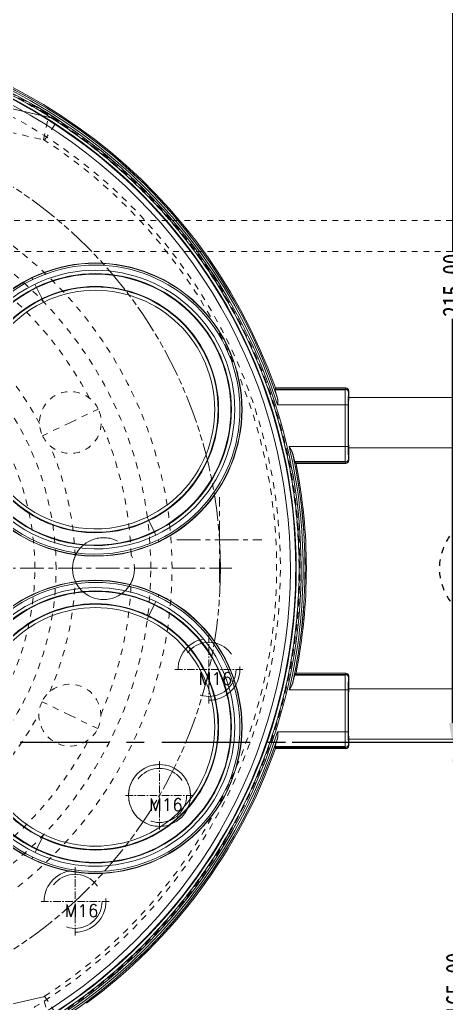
# Model space of a CAD drawing. Header units: millimetres. Extents: x -2414 to 10498, y -2238 to 649.
# Drawn here: x 8115.8 to 8226.1, y -1064.1 to -809.8 of the extents above; entities that cross this region are included whole.
import ezdxf

# ---------------------------------------------------------------- set-up
doc = ezdxf.new("R2010")
doc.units = ezdxf.units.MM
doc.header["$LTSCALE"] = 16.335
doc.header["$PDMODE"] = 3
doc.header["$PDSIZE"] = 0.3125
for name, pattern in [('CENTER', [0.6, 0.375, -0.075, 0.075, -0.075]), ('DASHED', [0.2, 0.1, -0.1]), ('DIVIDE', [31.75, 12.7, -6.35, 0, -6.35, 0, -6.35]), ('HIDDEN', [0.2, 0.1, -0.1]), ('PHANTOM', [0.8, 0.45, -0.05, 0.1, -0.05, 0.1, -0.05])]:
    doc.linetypes.add(name, pattern=pattern)
doc.layers.get('0').update_dxf_attribs({"linetype": 'CONTINUOUS'})
doc.layers.get('Defpoints').update_dxf_attribs({"linetype": 'CONTINUOUS'})
for name, color, linetype, lineweight in [('core', 7, 'CONTINUOUS', 20), ('insert', 85, 'CONTINUOUS', 20), ('part', 7, 'CONTINUOUS', 20), ('screw', 33, 'CONTINUOUS', 13)]:
    doc.layers.add(name, color=color, linetype=linetype, lineweight=lineweight)
doc.layers.add('DEFAULT_2', color=8, linetype='HIDDEN')
doc.styles.get("Standard").update_dxf_attribs({"font": 'txt', "width": 0.8})
doc.styles.add('TXT', font='txt.shx', dxfattribs={"bigfont": 'gbcbig.shx'})
doc.dimstyles.new('01', dxfattribs={"dimtxt": 5, "dimasz": 5, "dimexe": 0, "dimexo": 0, "dimgap": 0, "dimtad": 0, "dimzin": 0, "dimdsep": 46, "dimtxsty": 'Standard', "dimcen": 0, "dimclrd": 4, "dimclre": 4, "dimclrt": 6, "dimazin": 0, "dimtfac": 1, "dimtofl": 0, "dimtmove": 0, "dimatfit": 3, "dimfxl": 0, "dimtolj": 1, "dimtzin": 0, "dimarcsym": 0})

# ---------------------------------------------------------------- blocks, each defined once
blk = doc.blocks.new('*D522')
at = {"color": 4, "linetype": 'ByBlock', "lineweight": -2, "transparency": 16777216}
for p, q in [((8170.17, -781.63), (8227.69, -781.63)), ((8227.69, -786.63), (8227.69, -869.78)), ((8227.69, -991.63), (8227.69, -887.11)), ((8186.21, -996.63), (8227.69, -996.63))]:
    blk.add_line(p, q, dxfattribs=at)
at = {"color": 4, "linetype": 'ByBlock', "transparency": 16777216}
for points in [[(8226.86, -786.63), (8228.52, -786.63), (8227.69, -781.63)], [(8226.86, -991.63), (8228.52, -991.63), (8227.69, -996.63)]]:
    blk.add_solid(points, dxfattribs=at)
at = {"layer": 'Defpoints', "color": 0, "linetype": 'ByBlock', "transparency": 16777216}
for p in [(8170.17, -781.63), (8186.21, -996.63), (8227.69, -996.63)]:
    blk.add_point(p, dxfattribs=at)
at = {"color": 6, "linetype": 'ByBlock', "transparency": 16777216, "insert": (8227.69, -878.44), "char_height": 5, "attachment_point": 5, "rotation": 90}
blk.add_mtext('\\A1;215.00', dxfattribs=at)
blk = doc.blocks.new('*D523')
at = {"color": 4, "linetype": 'ByBlock', "lineweight": -2, "transparency": 16777216}
for p, q in [((8186.21, -996.63), (8228.51, -996.63)), ((8228.51, -1001.63), (8228.51, -1050.52)), ((8228.51, -1156.63), (8228.51, -1067.85)), ((8170.17, -1161.63), (8228.51, -1161.63))]:
    blk.add_line(p, q, dxfattribs=at)
at = {"color": 4, "linetype": 'ByBlock', "transparency": 16777216}
for points in [[(8227.67, -1001.63), (8229.34, -1001.63), (8228.51, -996.63)], [(8227.67, -1156.63), (8229.34, -1156.63), (8228.51, -1161.63)]]:
    blk.add_solid(points, dxfattribs=at)
at = {"layer": 'Defpoints', "color": 0, "linetype": 'ByBlock', "transparency": 16777216}
for p in [(8186.21, -996.63), (8170.17, -1161.63), (8228.51, -1161.63)]:
    blk.add_point(p, dxfattribs=at)
at = {"color": 6, "linetype": 'ByBlock', "transparency": 16777216, "insert": (8228.51, -1059.19), "char_height": 5, "attachment_point": 5, "rotation": 90}
blk.add_mtext('\\A1;165.00', dxfattribs=at)
blk = doc.blocks.new('43434')
at = {"layer": 'insert', "linetype": 'DASHED', "lineweight": 13}
for p, q in [((-15.59, 136.9), (73.45, 116.58)), ((-16.54, 130.96), (71.72, 110.82)), ((71.72, 110.82), (73.06, 116.67)), ((72.05, 110.68), (75.32, 115.71)), ((78.71, 37.71), (85.92, 41.17)), ((85.92, 41.17), (85.92, 41.17)), ((70.71, 37.41), (70.71, 37.41)), ((78.71, 37.71), (71.49, 34.25)), ((71.49, 34.25), (71.49, 34.25)), ((78.58, -37.99), (71.37, -34.5)), ((71.37, -34.5), (71.37, -34.5)), ((70.58, -37.66), (70.58, -37.66)), ((78.58, -37.99), (85.78, -41.47)), ((85.78, -41.47), (85.78, -41.47)), ((83.46, -44.32), (83.46, -44.32)), ((73.06, -116.67), (71.72, -110.82)), ((72.05, -110.68), (75.32, -115.71))]:
    blk.add_line(p, q, dxfattribs=at)
at = {"layer": 'insert', "color": 1, "linetype": 'Continuous', "lineweight": 13}
blk.add_line((73.06, 116.67), (-15.2, 136.81), dxfattribs=at)
at = {"layer": 'insert', "linetype": 'Continuous', "lineweight": 13}
for p, q in [((68.75, 75.15), (68.73, 75.19)), ((68.75, 75.15), (68.97, 74.7)), ((69.55, 73.49), (69.98, 72.59)), ((71.37, 69.72), (69.98, 72.59)), ((71.8, 68.83), (71.37, 69.72)), ((98.57, 13.24), (99.01, 12.34)), ((100.39, 9.47), (99.01, 12.34)), ((100.82, 8.58), (100.39, 9.47)), ((101.62, 6.92), (101.4, 7.37)), ((101.62, 6.92), (101.64, 6.88)), ((101.62, -6.9), (101.4, -7.35)), ((101.62, -6.9), (101.64, -6.86)), ((100.39, -9.46), (99.01, -12.33)), ((100.82, -8.56), (100.39, -9.46)), ((98.58, -13.22), (99.01, -12.33)), ((71.38, -69.71), (70, -72.58)), ((71.81, -68.82), (71.38, -69.71)), ((69.57, -73.48), (70, -72.58)), ((68.77, -75.14), (68.75, -75.18)), ((68.77, -75.14), (68.98, -74.68))]:
    blk.add_line(p, q, dxfattribs=at)
at = {"layer": 'insert', "linetype": 'CENTER', "lineweight": 13}
for p, q in [((117.27, -3.65), (117.27, 18.35)), ((106.27, 7.35), (128.27, 7.35)), ((-120.5, 0), (120.5, 0))]:
    blk.add_line(p, q, dxfattribs=at)
at = {"layer": 'insert', "color": 5, "linetype": 'Continuous', "lineweight": 13}
blk.add_line((71.72, -110.82), (-16.54, -130.96), dxfattribs=at)
at = {"layer": 'insert', "linetype": 'PHANTOM', "lineweight": 18}
blk.add_circle((0, 0), 117.5, dxfattribs=at)
at = {"layer": 'insert', "color": 2, "linetype": 'DIVIDE', "lineweight": 13, "ltscale": 0.2}
blk.add_circle((87.28, -0.09), 8, dxfattribs=at)
at = {"layer": 'insert', "linetype": 'DASHED', "lineweight": 13}
blk.add_circle((101.76, -58.75), 8, dxfattribs=at)
at = {"layer": 'insert', "linetype": 'Continuous', "lineweight": 18}
blk.add_circle((101.76, -58.75), 8, dxfattribs=at)
for centre, radius, start, end in [((0, 0), 138.38, 154.2943, 102.8657), ((85.19, 41.03), 37.91, 295.72, 115.72), ((85.19, 41.03), 37.91, 115.72, 295.72), ((85.19, -41.02), 37.91, 64.29, 244.29), ((85.19, -41.02), 37.91, 244.29, 64.29)]:
    blk.add_arc(centre, radius, start, end, dxfattribs=at)
at = {"layer": 'insert', "linetype": 'Continuous', "lineweight": 13}
for centre, radius, start, end in [((0, 0), 137.88, 154.2943, 102.8657), ((0, 0), 136.99, 154.2943, 102.8657), ((0, 0), 135.63, 269.7598, 89.7598), ((0, 0), 137.13, 270, 89.7598), ((85.19, 41.03), 37.87, 295.72, 115.72), ((85.19, 41.03), 37.83, 295.72, 115.72), ((85.19, 41.03), 37.37, 295.72, 115.72), ((85.19, 41.03), 36.02, 295.72, 115.72), ((85.19, 41.03), 37.87, 115.72, 295.72), ((85.19, 41.03), 37.83, 115.72, 295.72), ((85.19, 41.03), 37.37, 115.72, 295.72), ((85.19, 41.03), 35.16, 295.72, 115.72), ((85.19, 41.03), 35.03, 295.72, 115.72), ((85.19, 41.03), 36.02, 115.72, 295.72), ((85.19, 41.03), 35.16, 115.72, 295.72), ((85.19, 41.03), 35.03, 115.72, 295.72), ((85.19, 41.03), 31.85, 295.72, 115.72), ((85.19, 41.03), 31.71, 295.72, 115.72), ((85.19, 41.03), 30.85, 295.72, 115.72), ((85.19, 41.03), 31.85, 115.72, 295.72), ((85.19, 41.03), 31.71, 115.72, 295.72), ((85.19, 41.03), 30.85, 115.72, 295.72), ((85.19, -41.02), 37.87, 64.29, 244.29), ((85.19, -41.02), 37.83, 64.29, 244.29), ((85.19, -41.02), 37.37, 64.29, 244.29), ((85.19, -41.02), 36.02, 64.29, 244.29), ((85.19, -41.02), 35.16, 64.29, 244.29), ((85.19, -41.02), 35.03, 64.29, 244.29), ((85.19, -41.02), 37.87, 244.29, 64.29), ((85.19, -41.02), 37.83, 244.29, 64.29), ((85.19, -41.02), 37.37, 244.29, 64.29), ((85.19, -41.02), 31.85, 64.29, 244.29), ((85.19, -41.02), 31.71, 64.29, 244.29), ((85.19, -41.02), 30.85, 64.29, 244.29), ((85.19, -41.02), 36.02, 244.29, 64.29), ((85.19, -41.02), 35.16, 244.29, 64.29), ((85.19, -41.02), 35.03, 244.29, 64.29), ((85.19, -41.02), 31.85, 244.29, 64.29), ((85.19, -41.02), 31.71, 244.29, 64.29), ((85.19, -41.02), 30.85, 244.29, 64.29)]:
    blk.add_arc(centre, radius, start, end, dxfattribs=at)
at = {"layer": 'insert', "linetype": 'DASHED', "lineweight": 13}
for centre, radius, start, end in [((0, 0), 138.21, 56.7645, 97.5212), ((0, 0), 137.86, 303.0618, 56.9382), ((0, 0), 138.06, 303.0618, 56.9382), ((0, 0), 132.06, 303.0618, 56.9382), ((0, 0), 105, 0, 180), ((0, 0), 99.5, 0, 180), ((0, 0), 75, 0, 180), ((0, 0), 94.5, 27.7694, 49.202), ((0, 0), 69.5, 0, 180), ((0, 0), 80, 27.8796, 49.0918), ((78.71, 37.71), 8, 25.6, 205.6), ((78.71, 37.71), 8, 205.6, 25.6), ((0, 0), 94.5, 2.1123, 23.4306), ((0, 0), 80, 2.2224, 23.3204), ((87.28, -0.09), 8, 156.5048, 203.3809), ((87.28, -0.09), 8, 333.3816, 26.5041), ((0, 0), 105, 180, 0), ((0, 0), 99.5, 180, 0), ((0, 0), 75, 180, 0), ((0, 0), 69.5, 180, 0), ((0, 0), 80, 336.4796, 357.6633), ((0, 0), 94.5, 336.3694, 357.7734), ((78.58, -37.99), 8, 334.2, 154.2), ((78.58, -37.99), 8, 154.2, 334.2), ((0, 0), 80, 310.7939, 331.9204), ((0, 0), 94.5, 310.6837, 332.0306)]:
    blk.add_arc(centre, radius, start, end, dxfattribs=at)
for points, knots in [([(74.25, 116.28), (74.24, 116.28), (74.23, 116.29), (74.04, 116.37), (73.65, 116.51), (73.26, 116.62), (73.06, 116.67)], [0, 0, 0, 0, 0.018465, 0.018465, 0.509233, 1, 1, 1, 1]), ([(75.75, 115.6), (75.57, 115.72), (75.39, 115.82), (75.02, 116.02), (74.65, 116.2), (74.26, 116.35), (73.86, 116.48), (73.65, 116.53), (73.45, 116.58)], [0, 0, 0, 0, 0.25, 0.25, 0.5, 0.75, 0.75, 1, 1, 1, 1]), ([(71.72, 110.82), (71.78, 110.81), (71.84, 110.79), (71.92, 110.75), (71.94, 110.74), (72, 110.71), (72.02, 110.7), (72.05, 110.68)], [0, 0, 0, 0, 0.5, 0.5, 0.75, 0.75, 1, 1, 1, 1]), ([(72.05, -110.68), (72.02, -110.7), (72, -110.71), (71.94, -110.74), (71.92, -110.75), (71.84, -110.79), (71.78, -110.81), (71.72, -110.82)], [0, 0, 0, 0, 0.25, 0.25, 0.5, 0.5, 1, 1, 1, 1])]:
    blk.add_open_spline(points, degree=3, knots=knots, dxfattribs=at)
for points in [[(75.32, 115.71), (75.15, 115.81), (74.98, 115.92), (74.81, 116.01)], [(75.32, 115.71), (75.46, 115.67), (75.61, 115.64), (75.75, 115.6)]]:
    blk.add_open_spline(points, degree=3, dxfattribs=at)
blk = doc.blocks.new('screw_m16_g')
at = {"layer": 'screw', "color": 1, "linetype": 'CENTER', "ltscale": 0.32}
for p, q in [((0, -8.8, 0), (0, 8.8, 0)), ((-8.8, 0, 0), (8.8, 0, 0))]:
    blk.add_line(p, q, dxfattribs=at)
at = {"layer": 'screw', "color": 33, "linetype": 'HIDDEN', "ltscale": 8.128}
blk.add_circle((0, 0), 7, dxfattribs=at)
at = {"layer": 'screw', "color": 92, "linetype": 'HIDDEN', "ltscale": 8.128}
blk.add_arc((0, 0), 8, 270, 180, dxfattribs=at)
at = {"layer": 'screw', "color": 6, "style": 'TXT'}
blk.add_text('M16', height=3.2, dxfattribs=at).set_placement((-2.72, -4, 0))

msp = doc.modelspace()

# ---------------------------------------------------------------- linework, layer by layer
at = {"color": 1, "linetype": 'CENTER', "ltscale": 3.731864}
msp.add_line((7750.17, -996.63), (8350.17, -996.63), dxfattribs=at)
at = {"layer": 'core', "color": 155, "linetype": 'HIDDEN', "lineweight": 13, "ltscale": 0.9}
for p, q in [((8245.17, -861.679), (8058.17, -861.679)), ((8245.17, -869.679), (8058.17, -869.679))]:
    msp.add_line(p, q, dxfattribs=at)
at = {"layer": 'core', "linetype": 'Continuous', "lineweight": 13}
for p, q in [((8200.01, -905.318), (8181.792, -905.318)), ((8199.995, -905.518), (8181.823, -905.518)), ((8200.01, -905.318), (8200.117, -904.998)), ((8200.689, -905.692), (8200.796, -905.372)), ((8200.92, -905.802), (8200.814, -906.121)), ((8182.488, -909.333), (8199.957, -909.333)), ((8199.957, -909.333), (8199.957, -920.16)), ((8199.957, -920.16), (8185.472, -920.16)), ((8200.814, -923.371), (8200.92, -923.69)), ((8186.896, -923.974), (8199.995, -923.974)), ((8186.974, -924.174), (8200.01, -924.174)), ((8200.117, -924.495), (8200.01, -924.174)), ((8200.689, -923.8), (8200.796, -924.121)), ((8186.896, -979.285), (8199.996, -979.285)), ((8200.01, -979.085), (8186.974, -979.085)), ((8200.01, -979.085), (8200.117, -978.765)), ((8200.796, -979.139), (8200.689, -979.459)), ((8200.92, -979.569), (8200.814, -979.888)), ((8185.472, -983.1), (8199.957, -983.1)), ((8199.957, -983.1), (8199.957, -993.927)), ((8199.957, -993.927), (8182.488, -993.927)), ((8200.814, -997.138), (8200.92, -997.457)), ((8181.792, -997.941), (8200.01, -997.941)), ((8199.996, -997.741), (8181.823, -997.741)), ((8200.117, -998.262), (8200.01, -997.941)), ((8200.689, -997.567), (8200.796, -997.888))]:
    msp.add_line(p, q, dxfattribs=at)
at = {"layer": 'core', "linetype": 'Continuous', "lineweight": 18}
for p, q in [((8181.906, -904.998), (8200.117, -904.998)), ((8200.92, -907.442), (8200.92, -905.802)), ((8200.92, -907.442), (8245.17, -907.442)), ((8200.761, -920.16), (8200.761, -909.332)), ((8200.92, -923.69), (8200.92, -920.442)), ((8200.92, -920.442), (8245.17, -920.442)), ((8187.256, -924.495), (8200.117, -924.495)), ((8187.256, -978.765), (8200.117, -978.765)), ((8200.92, -979.569), (8200.92, -982.817)), ((8200.761, -993.927), (8200.761, -983.099)), ((8200.92, -982.817), (8245.17, -982.817)), ((8200.92, -995.817), (8245.17, -995.817)), ((8200.92, -995.817), (8200.92, -997.457)), ((8181.906, -998.262), (8200.117, -998.262))]:
    msp.add_line(p, q, dxfattribs=at)
for radius, start, end in [(138.382, 154.29194, 102.86535), (139.745, 19.49307, 160.50693), (139.745, 348.80348, 11.19652), (139.745, 306.38199, 340.50693)]:
    msp.add_arc((8050.17, -951.63), radius, start, end, dxfattribs=at)
at = {"layer": 'core', "linetype": 'Continuous', "lineweight": 13}
for radius, start, end in [(138.913, 17.72718, 162.27282), (139.399, 18.39313, 161.60832), (139.416, 18.48871, 161.51129), (138.913, 346.90633, 13.09367), (139.399, 347.66346, 12.33629), (139.416, 347.76054, 12.23946), (138.913, 197.72718, 342.27282), (139.399, 198.39313, 341.60687), (139.416, 198.48871, 341.51129)]:
    msp.add_arc((8050.17, -951.63), radius, start, end, dxfattribs=at)
at = {"layer": 'core', "linetype": 'DASHED', "lineweight": 13}
for radius in [138.027, 137.859, 133.03]:
    msp.add_arc((8050.17, -951.63), radius, 200.08651, 159.91349, dxfattribs=at)
at = {"layer": 'core', "linetype": 'Continuous', "lineweight": 18}
for centre, major_axis, ratio, start_param, end_param in [((8200.116, -905.803), (-0.254, -0.764), 0.9984779, 1.8922524, 3.462643), ((8200.92, -913.942), (0, 6.5), 0.0174551, 0.0004148, 3.1411779), ((8200.116, -923.689), (0.254, -0.764), 0.9984779, 5.962135, 7.5325256), ((8200.116, -979.57), (-0.254, -0.764), 0.9984779, 1.8922524, 3.462643), ((8200.92, -989.317), (0, 6.5), 0.0174551, 0.0004148, 3.1411779), ((8200.116, -997.456), (0.254, -0.764), 0.9984779, 5.962135, 7.5325256)]:
    msp.add_ellipse(centre, major_axis=major_axis, ratio=ratio, start_param=start_param, end_param=end_param, dxfattribs=at)
for points, knots in [([(8181.792, -905.318), (8181.789, -905.327), (8181.79, -905.348), (8181.799, -905.41), (8181.808, -905.452), (8181.827, -905.532), (8181.834, -905.561), (8181.85, -905.625), (8181.859, -905.659), (8181.889, -905.77), (8181.912, -905.852), (8181.952, -905.99), (8181.966, -906.039), (8181.989, -906.114), (8181.996, -906.14), (8182.012, -906.193), (8182.02, -906.22), (8182.061, -906.358), (8182.097, -906.475), (8182.173, -906.722), (8182.213, -906.853), (8182.277, -907.058), (8182.299, -907.128), (8182.344, -907.271), (8182.367, -907.344), (8182.39, -907.418)], [0, 0, 0, 0, 0.125, 0.125, 0.25, 0.25, 0.3125, 0.3125, 0.375, 0.375, 0.5, 0.5, 0.5625, 0.5625, 0.59375, 0.59375, 0.625, 0.625, 0.75, 0.75, 0.875, 0.875, 0.9375, 0.9375, 1, 1, 1, 1]), ([(8182.39, -907.418), (8182.413, -907.49), (8182.431, -907.563), (8182.461, -907.712), (8182.473, -907.788), (8182.493, -907.942), (8182.5, -908.02), (8182.507, -908.14), (8182.509, -908.18), (8182.513, -908.261), (8182.514, -908.301), (8182.518, -908.504), (8182.516, -908.668), (8182.507, -908.916), (8182.504, -908.998), (8182.498, -909.123), (8182.495, -909.186), (8182.492, -909.249), (8182.49, -909.291), (8182.489, -909.312), (8182.488, -909.333)], [0, 0, 0, 0, 0.125, 0.125, 0.25, 0.25, 0.375, 0.375, 0.4375, 0.4375, 0.5, 0.5, 0.75, 0.75, 0.875, 0.875, 0.9375, 0.96875, 0.96875, 1, 1, 1, 1]), ([(8185.472, -920.16), (8185.484, -920.179), (8185.496, -920.199), (8185.52, -920.239), (8185.555, -920.299), (8185.59, -920.358), (8185.661, -920.478), (8185.707, -920.557), (8185.799, -920.716), (8185.844, -920.795), (8185.911, -920.915), (8185.933, -920.955), (8185.976, -921.035), (8185.998, -921.075), (8186.061, -921.195), (8186.102, -921.275), (8186.18, -921.434), (8186.216, -921.514), (8186.285, -921.673), (8186.317, -921.753), (8186.352, -921.853), (8186.359, -921.873), (8186.372, -921.913), (8186.379, -921.933), (8186.397, -921.994), (8186.408, -922.034), (8186.417, -922.074)], [0, 0, 0, 0, 0.03125, 0.03125, 0.0625, 0.125, 0.125, 0.25, 0.25, 0.375, 0.375, 0.4375, 0.4375, 0.5, 0.5, 0.625, 0.625, 0.75, 0.75, 0.875, 0.875, 0.90625, 0.90625, 0.9375, 0.9375, 1, 1, 1, 1]), ([(8186.417, -922.074), (8186.453, -922.224), (8186.487, -922.368), (8186.552, -922.643), (8186.584, -922.774), (8186.63, -922.96), (8186.644, -923.021), (8186.666, -923.11), (8186.674, -923.139), (8186.688, -923.196), (8186.695, -923.224), (8186.729, -923.361), (8186.755, -923.461), (8186.803, -923.644), (8186.825, -923.726), (8186.85, -923.818), (8186.855, -923.835), (8186.865, -923.87), (8186.87, -923.886), (8186.884, -923.934), (8186.893, -923.962), (8186.917, -924.041), (8186.931, -924.083), (8186.956, -924.145), (8186.966, -924.165), (8186.974, -924.174)], [0, 0, 0, 0, 0.125, 0.125, 0.25, 0.25, 0.3125, 0.3125, 0.34375, 0.34375, 0.375, 0.375, 0.5, 0.5, 0.625, 0.625, 0.65625, 0.65625, 0.6875, 0.6875, 0.75, 0.75, 0.875, 0.875, 1, 1, 1, 1]), ([(8186.417, -981.185), (8186.453, -981.035), (8186.487, -980.891), (8186.552, -980.617), (8186.584, -980.486), (8186.63, -980.299), (8186.644, -980.238), (8186.666, -980.15), (8186.674, -980.121), (8186.688, -980.063), (8186.695, -980.036), (8186.729, -979.899), (8186.755, -979.798), (8186.803, -979.615), (8186.825, -979.533), (8186.85, -979.441), (8186.855, -979.424), (8186.865, -979.39), (8186.87, -979.373), (8186.884, -979.326), (8186.893, -979.297), (8186.917, -979.218), (8186.931, -979.176), (8186.956, -979.115), (8186.966, -979.094), (8186.974, -979.085)], [0, 0, 0, 0, 0.125, 0.125, 0.25, 0.25, 0.3125, 0.3125, 0.34375, 0.34375, 0.375, 0.375, 0.5, 0.5, 0.625, 0.625, 0.65625, 0.65625, 0.6875, 0.6875, 0.75, 0.75, 0.875, 0.875, 1, 1, 1, 1]), ([(8185.472, -983.1), (8185.484, -983.08), (8185.496, -983.06), (8185.52, -983.02), (8185.555, -982.96), (8185.59, -982.901), (8185.661, -982.782), (8185.707, -982.702), (8185.799, -982.544), (8185.844, -982.465), (8185.932, -982.306), (8185.976, -982.226), (8186.06, -982.067), (8186.101, -981.987), (8186.179, -981.826), (8186.216, -981.746), (8186.285, -981.585), (8186.317, -981.506), (8186.374, -981.346), (8186.398, -981.266), (8186.417, -981.185)], [0, 0, 0, 0, 0.03125, 0.03125, 0.0625, 0.125, 0.125, 0.25, 0.25, 0.375, 0.375, 0.5, 0.5, 0.625, 0.625, 0.75, 0.75, 0.875, 0.875, 1, 1, 1, 1]), ([(8182.39, -995.841), (8182.413, -995.769), (8182.431, -995.696), (8182.461, -995.547), (8182.473, -995.471), (8182.493, -995.317), (8182.5, -995.239), (8182.507, -995.119), (8182.509, -995.079), (8182.513, -994.998), (8182.514, -994.958), (8182.518, -994.755), (8182.516, -994.591), (8182.507, -994.344), (8182.504, -994.261), (8182.498, -994.136), (8182.495, -994.073), (8182.492, -994.01), (8182.49, -993.968), (8182.489, -993.947), (8182.488, -993.927)], [0, 0, 0, 0, 0.125, 0.125, 0.25, 0.25, 0.375, 0.375, 0.4375, 0.4375, 0.5, 0.5, 0.75, 0.75, 0.875, 0.875, 0.9375, 0.96875, 0.96875, 1, 1, 1, 1]), ([(8181.792, -997.941), (8181.789, -997.932), (8181.79, -997.912), (8181.799, -997.849), (8181.808, -997.807), (8181.827, -997.727), (8181.834, -997.698), (8181.85, -997.634), (8181.859, -997.6), (8181.889, -997.49), (8181.912, -997.407), (8181.952, -997.269), (8181.966, -997.221), (8181.989, -997.145), (8181.996, -997.119), (8182.012, -997.066), (8182.02, -997.039), (8182.061, -996.901), (8182.097, -996.784), (8182.173, -996.537), (8182.213, -996.406), (8182.277, -996.201), (8182.299, -996.131), (8182.344, -995.988), (8182.367, -995.915), (8182.39, -995.841)], [0, 0, 0, 0, 0.125, 0.125, 0.25, 0.25, 0.3125, 0.3125, 0.375, 0.375, 0.5, 0.5, 0.5625, 0.5625, 0.59375, 0.59375, 0.625, 0.625, 0.75, 0.75, 0.875, 0.875, 0.9375, 0.9375, 1, 1, 1, 1])]:
    msp.add_open_spline(points, degree=3, knots=knots, dxfattribs=at)
for points, degree in [([(8181.792, -905.318), (8181.83, -905.211), (8181.868, -905.104), (8181.906, -904.998)], 3), ([(8200.814, -906.121), (8200.809, -906.137), (8200.798, -906.284), (8200.789, -906.54), (8200.78, -906.896), (8200.773, -907.34), (8200.767, -907.856), (8200.763, -908.424), (8200.761, -909.026), (8200.761, -909.332)], 2), ([(8200.761, -920.16), (8200.761, -920.466), (8200.763, -921.067), (8200.767, -921.635), (8200.773, -922.151), (8200.78, -922.595), (8200.789, -922.952), (8200.798, -923.208), (8200.809, -923.355), (8200.814, -923.371)], 2), ([(8187.256, -924.495), (8187.162, -924.388), (8187.068, -924.281), (8186.974, -924.174)], 3), ([(8186.974, -979.085), (8187.068, -978.978), (8187.162, -978.871), (8187.256, -978.765)], 3), ([(8200.814, -979.888), (8200.809, -979.904), (8200.798, -980.051), (8200.789, -980.307), (8200.78, -980.663), (8200.773, -981.107), (8200.767, -981.623), (8200.763, -982.191), (8200.761, -982.793), (8200.761, -983.099)], 2), ([(8200.761, -993.927), (8200.761, -994.233), (8200.763, -994.834), (8200.767, -995.402), (8200.773, -995.918), (8200.78, -996.362), (8200.789, -996.719), (8200.798, -996.975), (8200.809, -997.122), (8200.814, -997.138)], 2), ([(8181.906, -998.262), (8181.868, -998.155), (8181.83, -998.048), (8181.792, -997.941)], 3)]:
    msp.add_open_spline(points, degree=degree, dxfattribs=at)
at = {"layer": 'core', "linetype": 'Continuous', "lineweight": 13}
for points, knots in [([(8200.01, -905.318), (8200.01, -905.319), (8200.01, -905.32), (8200.009, -905.322), (8200.009, -905.324), (8200.008, -905.327), (8200.008, -905.33), (8200.008, -905.333), (8200.007, -905.336), (8200.007, -905.34), (8200.006, -905.344), (8200.006, -905.348), (8200.005, -905.352), (8200.005, -905.357), (8200.004, -905.362), (8200.004, -905.367), (8200.004, -905.372), (8200.003, -905.377), (8200.003, -905.383), (8200.002, -905.389), (8200.002, -905.395), (8200.001, -905.402), (8200.001, -905.409), (8200.001, -905.415), (8200, -905.423), (8200, -905.43), (8199.999, -905.438), (8199.999, -905.445), (8199.998, -905.453), (8199.998, -905.462), (8199.998, -905.47), (8199.997, -905.479), (8199.997, -905.488), (8199.996, -905.497), (8199.996, -905.506), (8199.995, -905.516), (8199.995, -905.525), (8199.995, -905.535), (8199.994, -905.545), (8199.994, -905.556), (8199.993, -905.566), (8199.993, -905.577), (8199.993, -905.588), (8199.992, -905.599), (8199.992, -905.61), (8199.991, -905.621), (8199.991, -905.633), (8199.991, -905.645), (8199.99, -905.657), (8199.99, -905.669), (8199.99, -905.682), (8199.989, -905.694), (8199.989, -905.707), (8199.988, -905.72), (8199.988, -905.733), (8199.988, -905.746), (8199.987, -905.759), (8199.987, -905.773), (8199.987, -905.787), (8199.986, -905.801), (8199.986, -905.815), (8199.985, -905.829), (8199.985, -905.843), (8199.985, -905.858), (8199.984, -905.873), (8199.984, -905.887), (8199.984, -905.902), (8199.983, -905.917), (8199.983, -905.933), (8199.983, -905.948), (8199.982, -905.964), (8199.982, -905.979), (8199.982, -905.995), (8199.981, -906.011), (8199.981, -906.027), (8199.981, -906.044), (8199.98, -906.06), (8199.98, -906.077), (8199.98, -906.093), (8199.979, -906.11), (8199.979, -906.127), (8199.979, -906.144), (8199.978, -906.161), (8199.978, -906.178), (8199.978, -906.196), (8199.977, -906.213), (8199.977, -906.231), (8199.977, -906.249), (8199.977, -906.266), (8199.976, -906.284), (8199.976, -906.302), (8199.976, -906.321), (8199.975, -906.339), (8199.975, -906.357), (8199.975, -906.376), (8199.975, -906.394), (8199.974, -906.413), (8199.974, -906.432), (8199.974, -906.451), (8199.973, -906.47), (8199.973, -906.489), (8199.973, -906.508), (8199.973, -906.527), (8199.972, -906.546), (8199.972, -906.566), (8199.972, -906.585), (8199.972, -906.605), (8199.971, -906.624), (8199.971, -906.644), (8199.971, -906.664), (8199.971, -906.684), (8199.97, -906.704), (8199.97, -906.724), (8199.97, -906.744), (8199.97, -906.764), (8199.969, -906.784), (8199.969, -906.804), (8199.969, -906.825), (8199.969, -906.845), (8199.969, -906.865), (8199.968, -906.886), (8199.968, -906.906), (8199.968, -906.927), (8199.968, -906.948), (8199.967, -906.969), (8199.967, -906.989), (8199.967, -907.01), (8199.967, -907.031), (8199.967, -907.052), (8199.966, -907.073), (8199.966, -907.094), (8199.966, -907.115), (8199.966, -907.136), (8199.966, -907.157), (8199.965, -907.178), (8199.965, -907.2), (8199.965, -907.221), (8199.965, -907.242), (8199.965, -907.264), (8199.965, -907.285), (8199.964, -907.306), (8199.964, -907.328), (8199.964, -907.349), (8199.964, -907.371), (8199.964, -907.392), (8199.964, -907.414), (8199.963, -907.435), (8199.963, -907.457), (8199.963, -907.478), (8199.963, -907.5), (8199.963, -907.522), (8199.963, -907.543), (8199.963, -907.565), (8199.962, -907.587), (8199.962, -907.608), (8199.962, -907.63), (8199.962, -907.652), (8199.962, -907.673), (8199.962, -907.695), (8199.962, -907.717), (8199.961, -907.739), (8199.961, -907.76), (8199.961, -907.782), (8199.961, -907.804), (8199.961, -907.826), (8199.961, -907.847), (8199.961, -907.869), (8199.961, -907.891), (8199.96, -907.912), (8199.96, -907.934), (8199.96, -907.956), (8199.96, -907.978), (8199.96, -907.999), (8199.96, -908.021), (8199.96, -908.043), (8199.96, -908.064), (8199.96, -908.086), (8199.96, -908.108), (8199.959, -908.129), (8199.959, -908.151), (8199.959, -908.173), (8199.959, -908.194), (8199.959, -908.216), (8199.959, -908.237), (8199.959, -908.259), (8199.959, -908.28), (8199.959, -908.302), (8199.959, -908.323), (8199.959, -908.345), (8199.959, -908.366), (8199.959, -908.388), (8199.958, -908.409), (8199.958, -908.43), (8199.958, -908.452), (8199.958, -908.473), (8199.958, -908.494), (8199.958, -908.516), (8199.958, -908.537), (8199.958, -908.558), (8199.958, -908.579), (8199.958, -908.6), (8199.958, -908.621), (8199.958, -908.642), (8199.958, -908.663), (8199.958, -908.684), (8199.958, -908.705), (8199.958, -908.726), (8199.958, -908.747), (8199.958, -908.768), (8199.958, -908.789), (8199.957, -908.809), (8199.957, -908.83), (8199.957, -908.851), (8199.957, -908.871), (8199.957, -908.892), (8199.957, -908.912), (8199.957, -908.933), (8199.957, -908.953), (8199.957, -908.974), (8199.957, -908.994), (8199.957, -909.014), (8199.957, -909.035), (8199.957, -909.055), (8199.957, -909.075), (8199.957, -909.095), (8199.957, -909.115), (8199.957, -909.135), (8199.957, -909.155), (8199.957, -909.175), (8199.957, -909.195), (8199.957, -909.215), (8199.957, -909.235), (8199.957, -909.254), (8199.957, -909.274), (8199.957, -909.293), (8199.957, -909.313), (8199.957, -909.326), (8199.957, -909.333)], [0, 0, 0, 0, 0.0053186, 0.010628, 0.0159284, 0.0212197, 0.026502, 0.0317751, 0.0370391, 0.0422941, 0.04754, 0.0527768, 0.0580044, 0.0632231, 0.0684326, 0.073633, 0.0788244, 0.0840066, 0.0891798, 0.0943439, 0.0994989, 0.1046448, 0.1097816, 0.1149093, 0.120028, 0.1251375, 0.130238, 0.1353294, 0.1404117, 0.1454849, 0.150549, 0.155604, 0.16065, 0.1656868, 0.1707146, 0.1757333, 0.1807429, 0.1857434, 0.1907348, 0.1957171, 0.2006904, 0.2056545, 0.2106096, 0.2155556, 0.2204925, 0.2254203, 0.230339, 0.2352486, 0.2401492, 0.2450406, 0.249923, 0.2547963, 0.2596604, 0.2645155, 0.2693616, 0.2741985, 0.2790263, 0.2838451, 0.2886547, 0.2934553, 0.2982468, 0.3030292, 0.3078025, 0.3125667, 0.3173219, 0.3220679, 0.3268049, 0.3315327, 0.3362515, 0.3409612, 0.3456618, 0.3503534, 0.3550358, 0.3597091, 0.3643734, 0.3690286, 0.3736746, 0.3783116, 0.3829395, 0.3875584, 0.3921681, 0.3967687, 0.4013603, 0.4059427, 0.4105161, 0.4150804, 0.4196356, 0.4241817, 0.4287188, 0.4332467, 0.4377656, 0.4422753, 0.446776, 0.4512676, 0.4557501, 0.4602235, 0.4646878, 0.4691431, 0.4735892, 0.4780263, 0.4824542, 0.4868731, 0.4912829, 0.4956836, 0.5000753, 0.5044578, 0.5088312, 0.5131956, 0.5175509, 0.5218971, 0.5262342, 0.5305622, 0.5348811, 0.5391909, 0.5434917, 0.5477833, 0.5520659, 0.5563394, 0.5606038, 0.5648591, 0.5691053, 0.5733424, 0.5775705, 0.5817894, 0.5859993, 0.5902001, 0.5943918, 0.5985744, 0.6027479, 0.6069123, 0.6110677, 0.6152139, 0.6193511, 0.6234792, 0.6275982, 0.6317081, 0.6358089, 0.6399006, 0.6439833, 0.6480568, 0.6521213, 0.6561767, 0.6602229, 0.6642602, 0.6682883, 0.6723073, 0.6763172, 0.6803181, 0.6843099, 0.6882925, 0.6922661, 0.6962306, 0.7001861, 0.7041324, 0.7080696, 0.7119978, 0.7159169, 0.7198268, 0.7237277, 0.7276195, 0.7315023, 0.7353759, 0.7392404, 0.7430959, 0.7469423, 0.7507795, 0.7546077, 0.7584268, 0.7622369, 0.7660378, 0.7698296, 0.7736124, 0.7773861, 0.7811507, 0.7849061, 0.7886526, 0.7923899, 0.7961181, 0.7998373, 0.8035473, 0.8072483, 0.8109402, 0.814623, 0.8182967, 0.8219613, 0.8256169, 0.8292633, 0.8329007, 0.8365289, 0.8401481, 0.8437582, 0.8473593, 0.8509512, 0.854534, 0.8581078, 0.8616724, 0.865228, 0.8687745, 0.8723119, 0.8758402, 0.8793595, 0.8828696, 0.8863707, 0.8898627, 0.8933455, 0.8968193, 0.900284, 0.9037397, 0.9071862, 0.9106237, 0.914052, 0.9174713, 0.9208815, 0.9242826, 0.9276746, 0.9310575, 0.9344314, 0.9377961, 0.9411518, 0.9444984, 0.9478359, 0.9511643, 0.9544836, 0.9577938, 0.961095, 0.964387, 0.96767, 0.9709439, 0.9742087, 0.9774644, 0.9807111, 0.9839486, 0.987177, 0.9903964, 0.9936067, 0.9968079, 1, 1, 1, 1]), ([(8200.814, -906.121), (8200.814, -906.068), (8200.809, -906.016), (8200.788, -905.913), (8200.773, -905.862), (8200.733, -905.765), (8200.708, -905.719), (8200.649, -905.631), (8200.616, -905.591), (8200.541, -905.516), (8200.5, -905.483), (8200.413, -905.424), (8200.366, -905.4), (8200.269, -905.359), (8200.219, -905.344), (8200.115, -905.323), (8200.063, -905.318), (8200.01, -905.318)], [0, 0, 0, 0, 0.125, 0.125, 0.25, 0.25, 0.375, 0.375, 0.5, 0.5, 0.625, 0.625, 0.75, 0.75, 0.875, 0.875, 1, 1, 1, 1]), ([(8199.957, -909.333), (8200.009, -909.333), (8200.061, -909.333), (8200.163, -909.333), (8200.213, -909.333), (8200.31, -909.333), (8200.356, -909.333), (8200.443, -909.333), (8200.483, -909.333), (8200.558, -909.333), (8200.591, -909.333), (8200.65, -909.333), (8200.675, -909.333), (8200.716, -909.333), (8200.732, -909.333), (8200.754, -909.333), (8200.76, -909.333), (8200.761, -909.333)], [0, 0, 0, 0, 0.125, 0.125, 0.25, 0.25, 0.375, 0.375, 0.5, 0.5, 0.625, 0.625, 0.75, 0.75, 0.875, 0.875, 1, 1, 1, 1]), ([(8200.761, -920.16), (8200.76, -920.16), (8200.754, -920.16), (8200.732, -920.16), (8200.716, -920.16), (8200.675, -920.16), (8200.65, -920.16), (8200.591, -920.16), (8200.558, -920.16), (8200.483, -920.16), (8200.443, -920.16), (8200.356, -920.16), (8200.31, -920.16), (8200.213, -920.16), (8200.163, -920.16), (8200.061, -920.16), (8200.009, -920.16), (8199.957, -920.16)], [0, 0, 0, 0, 0.125, 0.125, 0.25, 0.25, 0.375, 0.375, 0.5, 0.5, 0.625, 0.625, 0.75, 0.75, 0.875, 0.875, 1, 1, 1, 1]), ([(8199.957, -920.16), (8199.957, -920.17), (8199.957, -920.191), (8199.957, -920.223), (8199.957, -920.254), (8199.957, -920.286), (8199.957, -920.318), (8199.957, -920.35), (8199.957, -920.383), (8199.957, -920.415), (8199.957, -920.447), (8199.957, -920.48), (8199.957, -920.513), (8199.957, -920.546), (8199.957, -920.579), (8199.957, -920.612), (8199.957, -920.645), (8199.957, -920.678), (8199.958, -920.712), (8199.958, -920.745), (8199.958, -920.779), (8199.958, -920.812), (8199.958, -920.846), (8199.958, -920.88), (8199.958, -920.914), (8199.958, -920.948), (8199.958, -920.982), (8199.958, -921.017), (8199.958, -921.051), (8199.958, -921.085), (8199.959, -921.12), (8199.959, -921.154), (8199.959, -921.189), (8199.959, -921.223), (8199.959, -921.258), (8199.959, -921.293), (8199.959, -921.328), (8199.959, -921.362), (8199.96, -921.397), (8199.96, -921.432), (8199.96, -921.467), (8199.96, -921.502), (8199.96, -921.537), (8199.96, -921.572), (8199.961, -921.607), (8199.961, -921.642), (8199.961, -921.677), (8199.961, -921.712), (8199.961, -921.747), (8199.962, -921.782), (8199.962, -921.817), (8199.962, -921.852), (8199.962, -921.887), (8199.962, -921.922), (8199.963, -921.957), (8199.963, -921.991), (8199.963, -922.026), (8199.963, -922.061), (8199.964, -922.096), (8199.964, -922.13), (8199.964, -922.165), (8199.965, -922.199), (8199.965, -922.234), (8199.965, -922.268), (8199.965, -922.302), (8199.966, -922.336), (8199.966, -922.37), (8199.966, -922.404), (8199.967, -922.438), (8199.967, -922.472), (8199.967, -922.505), (8199.968, -922.539), (8199.968, -922.572), (8199.968, -922.605), (8199.969, -922.638), (8199.969, -922.671), (8199.969, -922.704), (8199.97, -922.736), (8199.97, -922.768), (8199.971, -922.801), (8199.971, -922.832), (8199.971, -922.864), (8199.972, -922.896), (8199.972, -922.927), (8199.973, -922.958), (8199.973, -922.989), (8199.973, -923.02), (8199.974, -923.05), (8199.974, -923.081), (8199.975, -923.111), (8199.975, -923.14), (8199.976, -923.17), (8199.976, -923.199), (8199.977, -923.228), (8199.977, -923.257), (8199.978, -923.285), (8199.978, -923.313), (8199.979, -923.341), (8199.979, -923.368), (8199.98, -923.395), (8199.98, -923.422), (8199.981, -923.448), (8199.981, -923.475), (8199.982, -923.5), (8199.982, -923.526), (8199.983, -923.551), (8199.983, -923.575), (8199.984, -923.6), (8199.984, -923.624), (8199.985, -923.647), (8199.986, -923.67), (8199.986, -923.693), (8199.987, -923.715), (8199.987, -923.737), (8199.988, -923.758), (8199.989, -923.779), (8199.989, -923.8), (8199.99, -923.82), (8199.99, -923.839), (8199.991, -923.859), (8199.992, -923.877), (8199.992, -923.895), (8199.993, -923.913), (8199.994, -923.93), (8199.994, -923.947), (8199.995, -923.963), (8199.996, -923.979), (8199.996, -923.994), (8199.997, -924.008), (8199.998, -924.023), (8199.998, -924.036), (8199.999, -924.049), (8200, -924.061), (8200, -924.073), (8200.001, -924.084), (8200.002, -924.095), (8200.002, -924.105), (8200.003, -924.114), (8200.004, -924.123), (8200.004, -924.131), (8200.005, -924.139), (8200.006, -924.146), (8200.007, -924.152), (8200.007, -924.158), (8200.008, -924.163), (8200.009, -924.167), (8200.01, -924.171), (8200.01, -924.173), (8200.01, -924.174)], [0, 0, 0, 0, 0.0051476, 0.0103187, 0.0155132, 0.0207312, 0.0259727, 0.0312377, 0.0365261, 0.041838, 0.0471734, 0.0525322, 0.0579145, 0.0633203, 0.0687496, 0.0742023, 0.0796785, 0.0851781, 0.0907013, 0.0962479, 0.101818, 0.1074115, 0.1130285, 0.118669, 0.124333, 0.1300204, 0.1357313, 0.1414657, 0.1472235, 0.1530048, 0.1588096, 0.1646379, 0.1704896, 0.1763648, 0.1822635, 0.1881856, 0.1941312, 0.2001003, 0.2060929, 0.2121089, 0.2181484, 0.2242114, 0.2302978, 0.2364078, 0.2425411, 0.248698, 0.2548783, 0.2610821, 0.2673094, 0.2735602, 0.2798344, 0.2861321, 0.2924532, 0.2987979, 0.305166, 0.3115576, 0.3179726, 0.3244112, 0.3308732, 0.3373586, 0.3438676, 0.3504, 0.3569559, 0.3635352, 0.3701381, 0.3767644, 0.3834141, 0.3900874, 0.3967841, 0.4035043, 0.410248, 0.4170151, 0.4238057, 0.4306198, 0.4374574, 0.4443184, 0.4512029, 0.4581109, 0.4650424, 0.4719973, 0.4789757, 0.4859776, 0.4930029, 0.5000517, 0.507124, 0.5142198, 0.521339, 0.5284817, 0.5356479, 0.5428375, 0.5500507, 0.5572873, 0.5645474, 0.5718309, 0.5791379, 0.5864684, 0.5938224, 0.6011998, 0.6086007, 0.6160251, 0.623473, 0.6309443, 0.6384391, 0.6459574, 0.6534992, 0.6610644, 0.6686531, 0.6762653, 0.6839009, 0.69156, 0.6992426, 0.7069487, 0.7146782, 0.7224312, 0.7302077, 0.7380077, 0.7458311, 0.753678, 0.7615484, 0.7694423, 0.7773596, 0.7853004, 0.7932646, 0.8012524, 0.8092636, 0.8172983, 0.8253565, 0.8334381, 0.8415432, 0.8496718, 0.8578238, 0.8659994, 0.8741984, 0.8824208, 0.8906668, 0.8989362, 0.9072291, 0.9155454, 0.9238853, 0.9322486, 0.9406353, 0.9490456, 0.9574793, 0.9659365, 0.9744172, 0.9829213, 0.9914489, 1, 1, 1, 1]), ([(8200.01, -924.174), (8200.063, -924.174), (8200.115, -924.169), (8200.219, -924.148), (8200.269, -924.133), (8200.366, -924.093), (8200.413, -924.068), (8200.5, -924.009), (8200.541, -923.976), (8200.616, -923.901), (8200.649, -923.861), (8200.708, -923.773), (8200.733, -923.727), (8200.773, -923.63), (8200.788, -923.579), (8200.809, -923.476), (8200.814, -923.424), (8200.814, -923.371)], [0, 0, 0, 0, 0.125, 0.125, 0.25, 0.25, 0.375, 0.375, 0.5, 0.5, 0.625, 0.625, 0.75, 0.75, 0.875, 0.875, 1, 1, 1, 1]), ([(8199.957, -983.1), (8199.957, -983.089), (8199.957, -983.069), (8199.957, -983.039), (8199.957, -983.009), (8199.957, -982.978), (8199.957, -982.948), (8199.957, -982.918), (8199.957, -982.887), (8199.957, -982.857), (8199.957, -982.826), (8199.957, -982.796), (8199.957, -982.766), (8199.957, -982.735), (8199.957, -982.705), (8199.957, -982.674), (8199.957, -982.644), (8199.957, -982.613), (8199.958, -982.582), (8199.958, -982.552), (8199.958, -982.521), (8199.958, -982.491), (8199.958, -982.46), (8199.958, -982.43), (8199.958, -982.399), (8199.958, -982.369), (8199.958, -982.338), (8199.958, -982.308), (8199.958, -982.277), (8199.958, -982.247), (8199.958, -982.217), (8199.959, -982.186), (8199.959, -982.156), (8199.959, -982.125), (8199.959, -982.095), (8199.959, -982.065), (8199.959, -982.035), (8199.959, -982.004), (8199.959, -981.974), (8199.959, -981.944), (8199.96, -981.914), (8199.96, -981.884), (8199.96, -981.854), (8199.96, -981.824), (8199.96, -981.794), (8199.96, -981.764), (8199.96, -981.734), (8199.961, -981.704), (8199.961, -981.675), (8199.961, -981.645), (8199.961, -981.615), (8199.961, -981.586), (8199.961, -981.556), (8199.962, -981.527), (8199.962, -981.498), (8199.962, -981.468), (8199.962, -981.439), (8199.962, -981.41), (8199.962, -981.381), (8199.963, -981.352), (8199.963, -981.323), (8199.963, -981.294), (8199.963, -981.266), (8199.963, -981.237), (8199.964, -981.208), (8199.964, -981.18), (8199.964, -981.152), (8199.964, -981.123), (8199.965, -981.095), (8199.965, -981.067), (8199.965, -981.039), (8199.965, -981.011), (8199.965, -980.984), (8199.966, -980.956), (8199.966, -980.929), (8199.966, -980.901), (8199.966, -980.874), (8199.967, -980.847), (8199.967, -980.82), (8199.967, -980.793), (8199.967, -980.766), (8199.968, -980.739), (8199.968, -980.713), (8199.968, -980.687), (8199.969, -980.66), (8199.969, -980.634), (8199.969, -980.608), (8199.969, -980.582), (8199.97, -980.557), (8199.97, -980.531), (8199.97, -980.506), (8199.971, -980.48), (8199.971, -980.455), (8199.971, -980.43), (8199.972, -980.406), (8199.972, -980.381), (8199.972, -980.357), (8199.972, -980.332), (8199.973, -980.308), (8199.973, -980.284), (8199.973, -980.26), (8199.974, -980.235), (8199.974, -980.211), (8199.975, -980.186), (8199.975, -980.162), (8199.975, -980.137), (8199.976, -980.113), (8199.976, -980.088), (8199.976, -980.063), (8199.977, -980.039), (8199.977, -980.014), (8199.978, -979.99), (8199.978, -979.965), (8199.979, -979.941), (8199.979, -979.916), (8199.979, -979.892), (8199.98, -979.868), (8199.98, -979.843), (8199.981, -979.819), (8199.981, -979.795), (8199.982, -979.772), (8199.982, -979.748), (8199.983, -979.724), (8199.983, -979.701), (8199.984, -979.678), (8199.984, -979.655), (8199.985, -979.632), (8199.985, -979.61), (8199.986, -979.588), (8199.987, -979.566), (8199.987, -979.544), (8199.988, -979.522), (8199.988, -979.501), (8199.989, -979.48), (8199.99, -979.46), (8199.99, -979.44), (8199.991, -979.42), (8199.991, -979.401), (8199.992, -979.382), (8199.993, -979.363), (8199.993, -979.345), (8199.994, -979.327), (8199.995, -979.31), (8199.995, -979.293), (8199.996, -979.277), (8199.997, -979.261), (8199.997, -979.246), (8199.998, -979.231), (8199.999, -979.217), (8199.999, -979.204), (8200, -979.191), (8200.001, -979.178), (8200.002, -979.167), (8200.002, -979.155), (8200.003, -979.145), (8200.004, -979.135), (8200.005, -979.126), (8200.005, -979.118), (8200.006, -979.111), (8200.007, -979.104), (8200.008, -979.098), (8200.009, -979.093), (8200.009, -979.088), (8200.01, -979.086), (8200.01, -979.085)], [0, 0, 0, 0, 0.0049534, 0.0099121, 0.0148762, 0.0198456, 0.0248204, 0.0298006, 0.0347861, 0.039777, 0.0447732, 0.0497748, 0.0547818, 0.0597941, 0.0648118, 0.0698348, 0.0748632, 0.079897, 0.0849361, 0.0899806, 0.0950305, 0.1000857, 0.1051463, 0.1102122, 0.1152835, 0.1203601, 0.1254422, 0.1305295, 0.1356223, 0.1407204, 0.1458238, 0.1509327, 0.1560469, 0.1611664, 0.1662913, 0.1714216, 0.1765572, 0.1816982, 0.1868446, 0.1919963, 0.1971534, 0.2023158, 0.2074836, 0.2126568, 0.2178353, 0.2230192, 0.2282085, 0.2334031, 0.2386031, 0.2438084, 0.2490192, 0.2542352, 0.2594567, 0.2646835, 0.2699156, 0.2751531, 0.280396, 0.2856443, 0.2908979, 0.2961569, 0.3014212, 0.3066909, 0.311966, 0.3172464, 0.3225322, 0.3278233, 0.3331198, 0.3384217, 0.343729, 0.3490416, 0.3543596, 0.3596829, 0.3650116, 0.3703457, 0.3756851, 0.3810299, 0.38638, 0.3917355, 0.3970964, 0.4024627, 0.4078343, 0.4132113, 0.4185936, 0.4239813, 0.4293744, 0.4347728, 0.4401766, 0.4455858, 0.4510003, 0.4564202, 0.4618454, 0.4672761, 0.4727121, 0.4781534, 0.4836001, 0.4890522, 0.4945096, 0.4999725, 0.5054462, 0.5109847, 0.5165878, 0.5222557, 0.5279882, 0.5337854, 0.5396473, 0.5455739, 0.5515652, 0.5576212, 0.5637419, 0.5699272, 0.5761773, 0.582492, 0.5888714, 0.5953155, 0.6018243, 0.6083978, 0.615036, 0.6217388, 0.6285064, 0.6353386, 0.6422356, 0.6491972, 0.6562235, 0.6633145, 0.6704702, 0.6776906, 0.6849757, 0.6923254, 0.6997399, 0.707219, 0.7147628, 0.7223714, 0.7300446, 0.7377825, 0.745585, 0.7534523, 0.7613843, 0.7693809, 0.7774423, 0.7855683, 0.793759, 0.8020145, 0.8103346, 0.8187194, 0.8271688, 0.835683, 0.8442619, 0.8529054, 0.8616137, 0.8703866, 0.8792242, 0.8881265, 0.8970935, 0.9061252, 0.9152216, 0.9243826, 0.9336084, 0.9428988, 0.952254, 0.9616738, 0.9711583, 0.9807075, 0.9903214, 1, 1, 1, 1]), ([(8200.814, -979.888), (8200.814, -979.835), (8200.809, -979.783), (8200.788, -979.68), (8200.773, -979.629), (8200.733, -979.532), (8200.708, -979.486), (8200.649, -979.398), (8200.616, -979.358), (8200.541, -979.283), (8200.5, -979.25), (8200.413, -979.191), (8200.366, -979.167), (8200.269, -979.126), (8200.219, -979.111), (8200.115, -979.09), (8200.063, -979.085), (8200.01, -979.085)], [0, 0, 0, 0, 0.125, 0.125, 0.25, 0.25, 0.375, 0.375, 0.5, 0.5, 0.625, 0.625, 0.75, 0.75, 0.875, 0.875, 1, 1, 1, 1]), ([(8199.957, -983.1), (8200.009, -983.1), (8200.061, -983.1), (8200.163, -983.1), (8200.213, -983.1), (8200.31, -983.1), (8200.356, -983.1), (8200.443, -983.1), (8200.483, -983.1), (8200.558, -983.1), (8200.591, -983.1), (8200.65, -983.1), (8200.675, -983.1), (8200.716, -983.1), (8200.732, -983.1), (8200.754, -983.1), (8200.76, -983.1), (8200.761, -983.1)], [0, 0, 0, 0, 0.125, 0.125, 0.25, 0.25, 0.375, 0.375, 0.5, 0.5, 0.625, 0.625, 0.75, 0.75, 0.875, 0.875, 1, 1, 1, 1]), ([(8200.761, -993.927), (8200.76, -993.927), (8200.754, -993.927), (8200.732, -993.927), (8200.716, -993.927), (8200.675, -993.927), (8200.65, -993.927), (8200.591, -993.927), (8200.558, -993.927), (8200.483, -993.927), (8200.443, -993.927), (8200.356, -993.927), (8200.31, -993.927), (8200.213, -993.927), (8200.163, -993.927), (8200.061, -993.927), (8200.009, -993.927), (8199.957, -993.927)], [0, 0, 0, 0, 0.125, 0.125, 0.25, 0.25, 0.375, 0.375, 0.5, 0.5, 0.625, 0.625, 0.75, 0.75, 0.875, 0.875, 1, 1, 1, 1]), ([(8200.01, -997.941), (8200.01, -997.941), (8200.01, -997.939), (8200.009, -997.937), (8200.009, -997.935), (8200.008, -997.932), (8200.008, -997.929), (8200.008, -997.926), (8200.007, -997.923), (8200.007, -997.919), (8200.006, -997.915), (8200.006, -997.911), (8200.005, -997.907), (8200.005, -997.903), (8200.004, -997.898), (8200.004, -997.893), (8200.004, -997.888), (8200.003, -997.882), (8200.003, -997.877), (8200.002, -997.871), (8200.002, -997.865), (8200.002, -997.858), (8200.001, -997.852), (8200.001, -997.845), (8200, -997.839), (8200, -997.831), (8200, -997.824), (8199.999, -997.817), (8199.999, -997.809), (8199.998, -997.802), (8199.998, -997.794), (8199.998, -997.785), (8199.997, -997.777), (8199.997, -997.769), (8199.996, -997.76), (8199.996, -997.751), (8199.996, -997.742), (8199.995, -997.733), (8199.995, -997.724), (8199.995, -997.715), (8199.994, -997.705), (8199.994, -997.696), (8199.993, -997.686), (8199.993, -997.676), (8199.993, -997.666), (8199.992, -997.655), (8199.992, -997.645), (8199.992, -997.635), (8199.991, -997.624), (8199.991, -997.613), (8199.991, -997.602), (8199.99, -997.591), (8199.99, -997.58), (8199.99, -997.569), (8199.989, -997.558), (8199.989, -997.547), (8199.989, -997.535), (8199.988, -997.523), (8199.988, -997.512), (8199.988, -997.5), (8199.987, -997.488), (8199.987, -997.476), (8199.987, -997.464), (8199.986, -997.452), (8199.986, -997.44), (8199.986, -997.427), (8199.985, -997.415), (8199.985, -997.403), (8199.985, -997.39), (8199.985, -997.377), (8199.984, -997.365), (8199.984, -997.352), (8199.984, -997.339), (8199.983, -997.326), (8199.983, -997.313), (8199.983, -997.301), (8199.983, -997.288), (8199.982, -997.274), (8199.982, -997.261), (8199.982, -997.248), (8199.981, -997.235), (8199.981, -997.222), (8199.981, -997.208), (8199.981, -997.195), (8199.98, -997.182), (8199.98, -997.168), (8199.98, -997.155), (8199.98, -997.142), (8199.979, -997.128), (8199.979, -997.115), (8199.979, -997.101), (8199.979, -997.087), (8199.978, -997.074), (8199.978, -997.06), (8199.978, -997.047), (8199.978, -997.033), (8199.977, -997.019), (8199.977, -997.006), (8199.977, -996.992), (8199.977, -996.979), (8199.976, -996.965), (8199.976, -996.951), (8199.976, -996.938), (8199.976, -996.924), (8199.976, -996.91), (8199.975, -996.897), (8199.975, -996.883), (8199.975, -996.869), (8199.975, -996.856), (8199.975, -996.842), (8199.974, -996.829), (8199.974, -996.815), (8199.974, -996.801), (8199.974, -996.788), (8199.974, -996.774), (8199.973, -996.761), (8199.973, -996.747), (8199.973, -996.734), (8199.973, -996.721), (8199.973, -996.707), (8199.972, -996.681), (8199.972, -996.643), (8199.971, -996.592), (8199.971, -996.539), (8199.97, -996.486), (8199.969, -996.433), (8199.969, -996.379), (8199.968, -996.324), (8199.968, -996.268), (8199.967, -996.213), (8199.966, -996.156), (8199.966, -996.099), (8199.965, -996.042), (8199.965, -995.984), (8199.965, -995.925), (8199.964, -995.866), (8199.964, -995.807), (8199.963, -995.747), (8199.963, -995.687), (8199.962, -995.627), (8199.962, -995.566), (8199.962, -995.505), (8199.961, -995.443), (8199.961, -995.382), (8199.961, -995.32), (8199.96, -995.257), (8199.96, -995.195), (8199.96, -995.132), (8199.959, -995.069), (8199.959, -995.006), (8199.959, -994.943), (8199.959, -994.88), (8199.958, -994.816), (8199.958, -994.753), (8199.958, -994.689), (8199.958, -994.626), (8199.958, -994.562), (8199.958, -994.498), (8199.958, -994.435), (8199.957, -994.371), (8199.957, -994.307), (8199.957, -994.244), (8199.957, -994.18), (8199.957, -994.117), (8199.957, -994.053), (8199.957, -993.99), (8199.957, -993.948), (8199.957, -993.927)], [0, 0, 0, 0, 0.0053775, 0.010735, 0.0160727, 0.0213904, 0.0266882, 0.031966, 0.0372239, 0.042462, 0.04768, 0.0528782, 0.0580564, 0.0632147, 0.0683531, 0.0734716, 0.0785701, 0.0836487, 0.0887074, 0.0937462, 0.098765, 0.103764, 0.108743, 0.113702, 0.1186412, 0.1235604, 0.1284597, 0.133339, 0.1381985, 0.143038, 0.1478576, 0.1526573, 0.157437, 0.1621968, 0.1669367, 0.1716567, 0.1763568, 0.1810369, 0.1856971, 0.1903374, 0.1949577, 0.1995582, 0.2041387, 0.2086992, 0.2132399, 0.2177606, 0.2222614, 0.2267423, 0.2312033, 0.2356443, 0.2400654, 0.2444666, 0.2488479, 0.2532092, 0.2575506, 0.2618721, 0.2661737, 0.2704553, 0.274717, 0.2789588, 0.2831807, 0.2873826, 0.2915646, 0.2957267, 0.2998689, 0.3039911, 0.3080934, 0.3121758, 0.3162383, 0.3202809, 0.3243035, 0.3283062, 0.332289, 0.3362518, 0.3401947, 0.3441177, 0.3480208, 0.351904, 0.3557672, 0.3596105, 0.3634339, 0.3672373, 0.3710209, 0.3747845, 0.3785282, 0.3822519, 0.3859557, 0.3896397, 0.3933036, 0.3969477, 0.4005718, 0.4041761, 0.4077603, 0.4113247, 0.4148692, 0.4183937, 0.4218983, 0.4253829, 0.4288477, 0.4322925, 0.4357174, 0.4391224, 0.4425074, 0.4458725, 0.4492177, 0.452543, 0.4558484, 0.4591338, 0.4623993, 0.4656449, 0.4688705, 0.4720763, 0.4752621, 0.478428, 0.4815739, 0.4847, 0.4878061, 0.4908923, 0.4939585, 0.4970049, 0.5000313, 0.5114222, 0.5227899, 0.5341343, 0.5454556, 0.5567537, 0.5680286, 0.5792802, 0.5905087, 0.6017139, 0.612896, 0.6240548, 0.6351904, 0.6463029, 0.6573921, 0.6684582, 0.679501, 0.6905206, 0.7015171, 0.7124903, 0.7234403, 0.7343672, 0.7452708, 0.7561513, 0.7670085, 0.7778426, 0.7886534, 0.7994411, 0.8102055, 0.8209468, 0.8316649, 0.8423597, 0.8530314, 0.8636799, 0.8743052, 0.8849073, 0.8954862, 0.906042, 0.9165745, 0.9270838, 0.93757, 0.948033, 0.9584728, 0.9688893, 0.9792827, 0.989653, 1, 1, 1, 1]), ([(8200.01, -997.941), (8200.063, -997.941), (8200.115, -997.936), (8200.219, -997.915), (8200.269, -997.9), (8200.366, -997.86), (8200.413, -997.835), (8200.5, -997.776), (8200.541, -997.743), (8200.616, -997.668), (8200.649, -997.628), (8200.708, -997.54), (8200.733, -997.494), (8200.773, -997.397), (8200.788, -997.346), (8200.809, -997.243), (8200.814, -997.19), (8200.814, -997.138)], [0, 0, 0, 0, 0.125, 0.125, 0.25, 0.25, 0.375, 0.375, 0.5, 0.5, 0.625, 0.625, 0.75, 0.75, 0.875, 0.875, 1, 1, 1, 1])]:
    msp.add_open_spline(points, degree=3, knots=knots, dxfattribs=at)
at = {"layer": 'DEFAULT_2', "color": 8, "linetype": 'HIDDEN'}
msp.add_ellipse((8240.17, -951.63), major_axis=(15.772, 0), ratio=0.9510565, dxfattribs=at)

# ---------------------------------------------------------------- block references
at = {"layer": 'part', "lineweight": 18}
msp.add_blockref('43434', (8050.17, -951.63), dxfattribs=at)
at = {"layer": 'screw', "lineweight": 18}
for p in [(8164.724, -977.776), (8151.928, -1010.38), (8130.091, -1037.763)]:
    msp.add_blockref('screw_m16_g', p, dxfattribs=at)

# ---------------------------------------------------------------- dimensions: what is measured, and where the dimension line sits
at = {"linetype": 'ByBlock'}
for base, p1, p2, picture, middle in [((8227.691, -996.63), (8170.17, -781.63), (8186.214, -996.63), '*D522', (8227.691, -878.442)), ((8228.506, -1161.63), (8186.214, -996.63), (8170.17, -1161.63), '*D523', (8228.506, -1059.186))]:
    dim = msp.add_linear_dim(base=base, p1=p1, p2=p2, angle=90, dimstyle='01', dxfattribs=at)
    dim.commit()
    dim.dimension.update_dxf_attribs({"geometry": picture, "text_midpoint": middle, "dimtype": 160})

doc.saveas('drawing.dxf')
